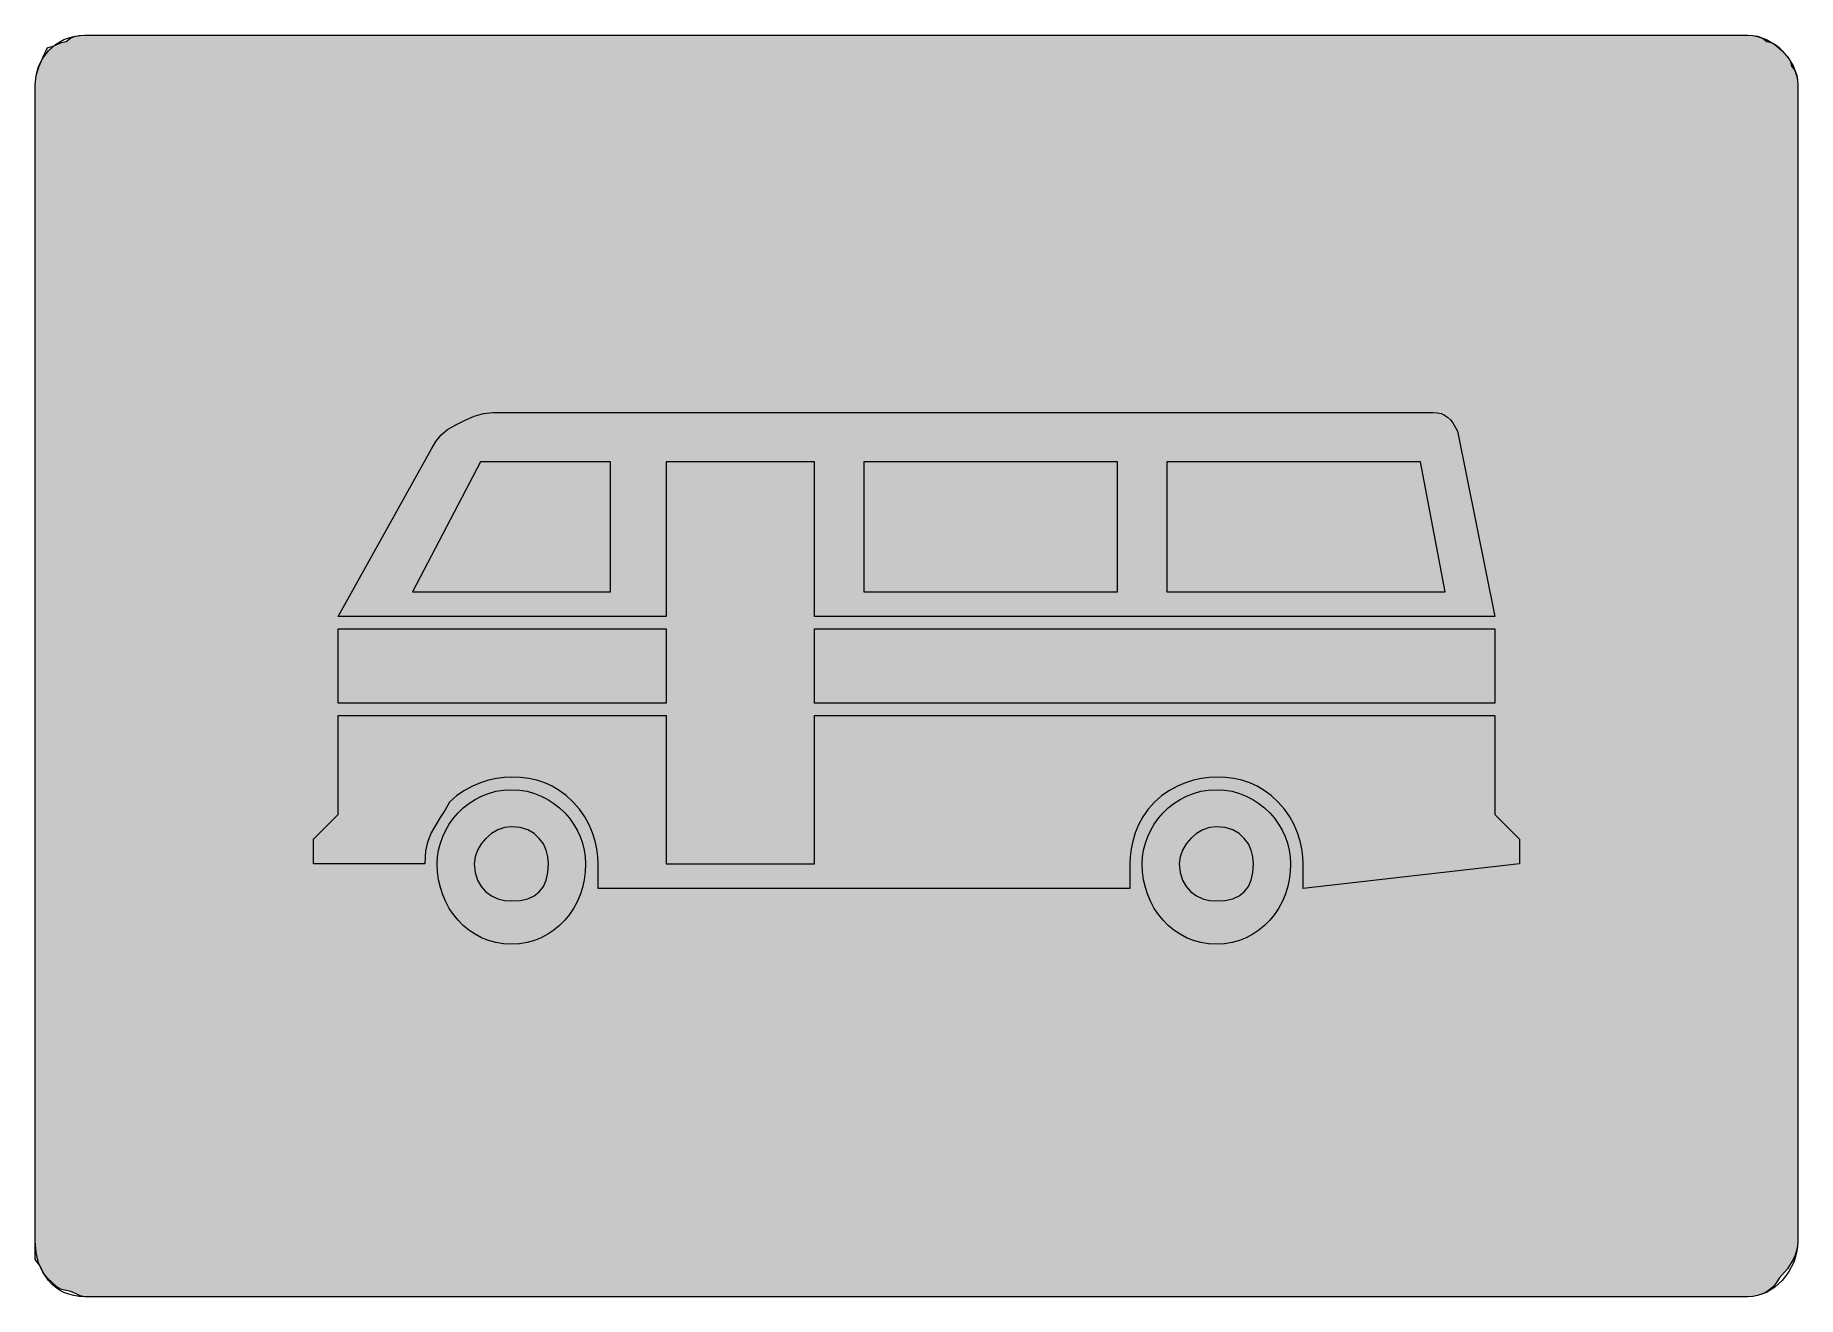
# Model space of a CAD drawing. Header units: metres. Extents: x 113 to 455, y 13 to 258.
import ezdxf

# ---------------------------------------------------------------- set-up
doc = ezdxf.new("R2010")
doc.units = ezdxf.units.M
for name, color, linetype, true_color in [('FILL_LIME_00FF00', 7, 'Continuous', 0x00ff00), ('FILL_WHITE_FFFFFF', 7, 'Continuous', 0xffffff), ('STROKE_LIME_00FF00', 7, 'Continuous', 0x00ff00)]:
    doc.layers.add(name, color=color, linetype=linetype, true_color=true_color)

msp = doc.modelspace()

# ---------------------------------------------------------------- hatches: boundary and pattern name
at = {"layer": 'FILL_LIME_00FF00', "true_color": 0x00ff00}
h = msp.add_hatch(color=7, dxfattribs=at)
h.dxf.hatch_style = 1
h.paths.add_polyline_path([(387.54, 184.14), (388.08, 183.63), (388.57, 183.01), (389.49, 181.44), (396.69, 145.44), (264.69, 145.44), (264.69, 175.44), (235.89, 175.44), (235.89, 145.44), (172.29, 145.44), (190.29, 177.84), (191.21, 179.43), (192.24, 180.69), (193.5, 181.72), (195.09, 182.64), (196.89, 183.52), (198.69, 184.29), (200.49, 184.83), (202.29, 185.04), (384.69, 185.04), (385.54, 184.98), (386.28, 184.81), (386.95, 184.53), (387.54, 184.14)])
h.paths.add_polyline_path([(382.29, 175.44), (333.09, 175.44), (333.09, 150.24), (387.09, 150.24), (382.29, 175.44)], flags=16)
h.paths.add_polyline_path([(323.49, 150.24), (323.49, 175.44), (274.29, 175.44), (274.29, 150.24), (323.49, 150.24)], flags=16)
h.paths.add_polyline_path([(199.89, 175.44), (186.69, 150.24), (225.09, 150.24), (225.09, 175.44), (199.89, 175.44)], flags=16)
h = msp.add_hatch(color=7, dxfattribs=at)
h.dxf.hatch_style = 1
h.paths.add_polyline_path([(235.89, 143.04), (235.89, 128.64), (172.29, 128.64), (172.29, 143.04), (235.89, 143.04)])
h = msp.add_hatch(color=7, dxfattribs=at)
h.dxf.hatch_style = 1
h.paths.add_polyline_path([(396.69, 143.04), (396.69, 128.64), (264.69, 128.64), (264.69, 143.04), (396.69, 143.04)])
h = msp.add_hatch(color=7, dxfattribs=at)
h.dxf.hatch_style = 1
h.paths.add_polyline_path([(401.49, 102.24), (401.49, 97.44), (359.49, 92.64), (359.49, 97.44), (359.43, 98.84), (359.25, 100.33), (358.92, 101.87), (358.44, 103.44), (357.79, 105.01), (356.96, 106.55), (355.93, 108.04), (354.69, 109.44), (353.34, 110.68), (351.97, 111.71), (350.58, 112.54), (349.14, 113.19), (347.65, 113.67), (346.08, 114), (344.44, 114.18), (342.69, 114.24), (341.29, 114.18), (339.8, 114), (338.26, 113.67), (336.69, 113.19), (335.12, 112.54), (333.58, 111.71), (332.09, 110.68), (330.69, 109.44), (329.45, 108.04), (328.42, 106.55), (327.59, 105.01), (326.94, 103.44), (326.46, 101.87), (326.13, 100.33), (325.95, 98.84), (325.89, 97.44), (325.89, 92.64), (222.69, 92.64), (222.69, 97.44), (222.63, 98.84), (222.45, 100.33), (222.12, 101.87), (221.64, 103.44), (220.99, 105.01), (220.16, 106.55), (219.13, 108.04), (217.89, 109.44), (216.54, 110.68), (215.17, 111.71), (213.78, 112.54), (212.34, 113.19), (210.85, 113.67), (209.28, 114), (207.64, 114.18), (205.89, 114.24), (204.49, 114.18), (203, 114), (201.46, 113.67), (199.89, 113.19), (198.32, 112.54), (196.78, 111.71), (195.29, 110.68), (193.89, 109.44), (192.99, 107.83), (192.09, 106.44), (191.19, 105.05), (190.29, 103.44), (189.6, 101.66), (189.24, 99.99), (189.09, 97.44), (167.49, 97.44), (167.49, 102.24), (172.29, 107.04), (172.29, 126.24), (235.89, 126.24), (235.89, 97.44), (264.69, 97.44), (264.69, 126.24), (396.69, 126.24), (396.69, 107.04), (401.49, 102.24)])
h = msp.add_hatch(color=7, dxfattribs=at)
h.dxf.hatch_style = 1
h.paths.add_polyline_path([(220.02, 94.36), (219.68, 92.88), (219.22, 91.46), (218.64, 90.1), (217.95, 88.81), (217.15, 87.61), (216.24, 86.49), (215.24, 85.47), (214.14, 84.56), (212.95, 83.77), (211.68, 83.1), (210.34, 82.56), (208.92, 82.17), (207.44, 81.92), (205.89, 81.84), (204.34, 81.92), (202.86, 82.17), (201.44, 82.56), (200.1, 83.1), (198.83, 83.77), (197.64, 84.56), (196.54, 85.47), (195.54, 86.49), (194.63, 87.61), (193.83, 88.81), (193.14, 90.1), (192.56, 91.46), (192.1, 92.88), (191.76, 94.36), (191.56, 95.88), (191.49, 97.44), (191.56, 98.79), (191.76, 100.13), (192.1, 101.44), (192.56, 102.73), (193.14, 103.97), (193.83, 105.16), (194.63, 106.29), (195.54, 107.34), (196.54, 108.31), (197.64, 109.18), (198.83, 109.95), (200.1, 110.6), (201.44, 111.13), (202.86, 111.52), (204.34, 111.76), (205.89, 111.84), (207.44, 111.76), (208.92, 111.52), (210.34, 111.13), (211.68, 110.6), (212.95, 109.95), (214.14, 109.18), (215.24, 108.31), (216.24, 107.34), (217.15, 106.29), (217.95, 105.16), (218.64, 103.97), (219.22, 102.73), (219.68, 101.44), (220.02, 100.13), (220.22, 98.79), (220.29, 97.44), (220.22, 95.88), (220.02, 94.36)])
h.paths.add_polyline_path([(212.64, 100.08), (212.08, 101.3), (211.29, 102.39), (210.28, 103.31), (209.04, 104.02), (207.58, 104.48), (205.89, 104.64), (204.55, 104.48), (203.25, 104.02), (202.03, 103.31), (200.94, 102.39), (200.02, 101.3), (199.31, 100.08), (198.85, 98.78), (198.69, 97.44), (198.85, 95.75), (199.31, 94.29), (200.02, 93.05), (200.94, 92.04), (202.03, 91.25), (203.25, 90.69), (204.55, 90.35), (205.89, 90.24), (207.58, 90.35), (209.04, 90.69), (210.28, 91.25), (211.29, 92.04), (212.08, 93.05), (212.64, 94.29), (212.98, 95.75), (213.09, 97.44), (212.98, 98.78), (212.64, 100.08)], flags=16)
h = msp.add_hatch(color=7, dxfattribs=at)
h.dxf.hatch_style = 1
h.paths.add_polyline_path([(356.82, 94.36), (356.48, 92.88), (356.02, 91.46), (355.44, 90.1), (354.75, 88.81), (353.95, 87.61), (353.04, 86.49), (352.04, 85.47), (350.94, 84.56), (349.75, 83.77), (348.48, 83.1), (347.14, 82.56), (345.72, 82.17), (344.24, 81.92), (342.69, 81.84), (341.14, 81.92), (339.66, 82.17), (338.24, 82.56), (336.9, 83.1), (335.63, 83.77), (334.44, 84.56), (333.34, 85.47), (332.34, 86.49), (331.43, 87.61), (330.63, 88.81), (329.94, 90.1), (329.36, 91.46), (328.9, 92.88), (328.56, 94.36), (328.36, 95.88), (328.29, 97.44), (328.36, 98.79), (328.56, 100.13), (328.9, 101.44), (329.36, 102.73), (329.94, 103.97), (330.63, 105.16), (331.43, 106.29), (332.34, 107.34), (333.34, 108.31), (334.44, 109.18), (335.63, 109.95), (336.9, 110.6), (338.24, 111.13), (339.66, 111.52), (341.14, 111.76), (342.69, 111.84), (344.24, 111.76), (345.72, 111.52), (347.14, 111.13), (348.48, 110.6), (349.75, 109.95), (350.94, 109.18), (352.04, 108.31), (353.04, 107.34), (353.95, 106.29), (354.75, 105.16), (355.44, 103.97), (356.02, 102.73), (356.48, 101.44), (356.82, 100.13), (357.02, 98.79), (357.09, 97.44), (357.02, 95.88), (356.82, 94.36)])
h.paths.add_polyline_path([(349.44, 100.08), (348.88, 101.3), (348.09, 102.39), (347.08, 103.31), (345.84, 104.02), (344.38, 104.48), (342.69, 104.64), (341.35, 104.48), (340.05, 104.02), (338.83, 103.31), (337.74, 102.39), (336.82, 101.3), (336.11, 100.08), (335.65, 98.78), (335.49, 97.44), (335.65, 95.75), (336.11, 94.29), (336.82, 93.05), (337.74, 92.04), (338.83, 91.25), (340.05, 90.69), (341.35, 90.35), (342.69, 90.24), (344.38, 90.35), (345.84, 90.69), (347.08, 91.25), (348.09, 92.04), (348.88, 93.05), (349.44, 94.29), (349.78, 95.75), (349.89, 97.44), (349.78, 98.78), (349.44, 100.08)], flags=16)
at = {"layer": 'FILL_WHITE_FFFFFF', "true_color": 0xffffff}
h = msp.add_hatch(color=7, dxfattribs=at)
h.dxf.hatch_style = 1
h.paths.add_polyline_path([(445.89, 258.24), (446.79, 258.22), (447.69, 258.09), (448.59, 257.73), (449.49, 257.04), (450.37, 256.85), (451.14, 256.44), (451.89, 255.84), (453.54, 254.04), (454.08, 253.14), (454.29, 252.24), (454.98, 251.34), (455.34, 250.44), (455.47, 249.54), (455.49, 248.64), (455.49, 24.24), (455.43, 23.34), (455.27, 22.44), (454.98, 21.54), (454.59, 20.64), (453.47, 18.84), (451.89, 17.04), (451.39, 16.2), (450.78, 15.46), (450.1, 14.85), (449.34, 14.34), (448.53, 13.95), (447.67, 13.66), (446.79, 13.5), (445.89, 13.44), (123.09, 13.44), (122.19, 13.63), (121.29, 14.04), (120.39, 14.45), (119.49, 14.64), (118.59, 14.85), (117.69, 15.39), (115.89, 17.04), (115.18, 17.94), (114.69, 18.84), (114.2, 19.74), (113.49, 20.64), (113.49, 24.24), (113.49, 248.64), (113.7, 250.44), (114.24, 252.24), (115.01, 254.04), (115.89, 255.84), (116.79, 256.03), (117.69, 256.44), (118.59, 256.85), (119.49, 257.04), (120.39, 257.73), (121.29, 258.09), (122.19, 258.22), (123.09, 258.24), (445.89, 258.24)])

# ---------------------------------------------------------------- linework, layer by layer
at = {"layer": 'FILL_LIME_00FF00', "lineweight": 0, "true_color": 0x00ff00}
for points in [[(387.54, 184.14), (388.08, 183.63), (388.57, 183.01), (389.49, 181.44), (396.69, 145.44), (264.69, 145.44), (264.69, 175.44), (235.89, 175.44), (235.89, 145.44), (172.29, 145.44), (190.29, 177.84), (191.21, 179.43), (192.24, 180.69), (193.5, 181.72), (195.09, 182.64), (196.89, 183.52), (198.69, 184.29), (200.49, 184.83), (202.29, 185.04), (384.69, 185.04), (385.54, 184.98), (386.28, 184.81), (386.95, 184.53)], [(199.89, 175.44), (186.69, 150.24), (225.09, 150.24), (225.09, 175.44)], [(323.49, 150.24), (323.49, 175.44), (274.29, 175.44), (274.29, 150.24)], [(382.29, 175.44), (333.09, 175.44), (333.09, 150.24), (387.09, 150.24)], [(235.89, 143.04), (235.89, 128.64), (172.29, 128.64), (172.29, 143.04)], [(396.69, 143.04), (396.69, 128.64), (264.69, 128.64), (264.69, 143.04)], [(401.49, 102.24), (401.49, 97.44), (359.49, 92.64), (359.49, 97.44), (359.43, 98.84), (359.25, 100.33), (358.92, 101.87), (358.44, 103.44), (357.79, 105.01), (356.96, 106.55), (355.93, 108.04), (354.69, 109.44), (353.34, 110.68), (351.97, 111.71), (350.58, 112.54), (349.14, 113.19), (347.65, 113.67), (346.08, 114), (344.44, 114.18), (342.69, 114.24), (341.29, 114.18), (339.8, 114), (338.26, 113.67), (336.69, 113.19), (335.12, 112.54), (333.58, 111.71), (332.09, 110.68), (330.69, 109.44), (329.45, 108.04), (328.42, 106.55), (327.59, 105.01), (326.94, 103.44), (326.46, 101.87), (326.13, 100.33), (325.95, 98.84), (325.89, 97.44), (325.89, 92.64), (222.69, 92.64), (222.69, 97.44), (222.63, 98.84), (222.45, 100.33), (222.12, 101.87), (221.64, 103.44), (220.99, 105.01), (220.16, 106.55), (219.13, 108.04), (217.89, 109.44), (216.54, 110.68), (215.17, 111.71), (213.78, 112.54), (212.34, 113.19), (210.85, 113.67), (209.28, 114), (207.64, 114.18), (205.89, 114.24), (204.49, 114.18), (203, 114), (201.46, 113.67), (199.89, 113.19), (198.32, 112.54), (196.78, 111.71), (195.29, 110.68), (193.89, 109.44), (192.99, 107.83), (192.09, 106.44), (191.19, 105.05), (190.29, 103.44), (189.6, 101.66), (189.24, 99.99), (189.09, 97.44), (167.49, 97.44), (167.49, 102.24), (172.29, 107.04), (172.29, 126.24), (235.89, 126.24), (235.89, 97.44), (264.69, 97.44), (264.69, 126.24), (396.69, 126.24), (396.69, 107.04)], [(220.02, 94.36), (219.68, 92.88), (219.22, 91.46), (218.64, 90.1), (217.95, 88.81), (217.15, 87.61), (216.24, 86.49), (215.24, 85.47), (214.14, 84.56), (212.95, 83.77), (211.68, 83.1), (210.34, 82.56), (208.92, 82.17), (207.44, 81.92), (205.89, 81.84), (204.34, 81.92), (202.86, 82.17), (201.44, 82.56), (200.1, 83.1), (198.83, 83.77), (197.64, 84.56), (196.54, 85.47), (195.54, 86.49), (194.63, 87.61), (193.83, 88.81), (193.14, 90.1), (192.56, 91.46), (192.1, 92.88), (191.76, 94.36), (191.56, 95.88), (191.49, 97.44), (191.56, 98.79), (191.76, 100.13), (192.1, 101.44), (192.56, 102.73), (193.14, 103.97), (193.83, 105.16), (194.63, 106.29), (195.54, 107.34), (196.54, 108.31), (197.64, 109.18), (198.83, 109.95), (200.1, 110.6), (201.44, 111.13), (202.86, 111.52), (204.34, 111.76), (205.89, 111.84), (207.44, 111.76), (208.92, 111.52), (210.34, 111.13), (211.68, 110.6), (212.95, 109.95), (214.14, 109.18), (215.24, 108.31), (216.24, 107.34), (217.15, 106.29), (217.95, 105.16), (218.64, 103.97), (219.22, 102.73), (219.68, 101.44), (220.02, 100.13), (220.22, 98.79), (220.29, 97.44), (220.22, 95.88)], [(356.82, 94.36), (356.48, 92.88), (356.02, 91.46), (355.44, 90.1), (354.75, 88.81), (353.95, 87.61), (353.04, 86.49), (352.04, 85.47), (350.94, 84.56), (349.75, 83.77), (348.48, 83.1), (347.14, 82.56), (345.72, 82.17), (344.24, 81.92), (342.69, 81.84), (341.14, 81.92), (339.66, 82.17), (338.24, 82.56), (336.9, 83.1), (335.63, 83.77), (334.44, 84.56), (333.34, 85.47), (332.34, 86.49), (331.43, 87.61), (330.63, 88.81), (329.94, 90.1), (329.36, 91.46), (328.9, 92.88), (328.56, 94.36), (328.36, 95.88), (328.29, 97.44), (328.36, 98.79), (328.56, 100.13), (328.9, 101.44), (329.36, 102.73), (329.94, 103.97), (330.63, 105.16), (331.43, 106.29), (332.34, 107.34), (333.34, 108.31), (334.44, 109.18), (335.63, 109.95), (336.9, 110.6), (338.24, 111.13), (339.66, 111.52), (341.14, 111.76), (342.69, 111.84), (344.24, 111.76), (345.72, 111.52), (347.14, 111.13), (348.48, 110.6), (349.75, 109.95), (350.94, 109.18), (352.04, 108.31), (353.04, 107.34), (353.95, 106.29), (354.75, 105.16), (355.44, 103.97), (356.02, 102.73), (356.48, 101.44), (356.82, 100.13), (357.02, 98.79), (357.09, 97.44), (357.02, 95.88)], [(212.64, 100.08), (212.08, 101.3), (211.29, 102.39), (210.28, 103.31), (209.04, 104.02), (207.58, 104.48), (205.89, 104.64), (204.55, 104.48), (203.25, 104.02), (202.03, 103.31), (200.94, 102.39), (200.02, 101.3), (199.31, 100.08), (198.85, 98.78), (198.69, 97.44), (198.85, 95.75), (199.31, 94.29), (200.02, 93.05), (200.94, 92.04), (202.03, 91.25), (203.25, 90.69), (204.55, 90.35), (205.89, 90.24), (207.58, 90.35), (209.04, 90.69), (210.28, 91.25), (211.29, 92.04), (212.08, 93.05), (212.64, 94.29), (212.98, 95.75), (213.09, 97.44), (212.98, 98.78)], [(349.44, 100.08), (348.88, 101.3), (348.09, 102.39), (347.08, 103.31), (345.84, 104.02), (344.38, 104.48), (342.69, 104.64), (341.35, 104.48), (340.05, 104.02), (338.83, 103.31), (337.74, 102.39), (336.82, 101.3), (336.11, 100.08), (335.65, 98.78), (335.49, 97.44), (335.65, 95.75), (336.11, 94.29), (336.82, 93.05), (337.74, 92.04), (338.83, 91.25), (340.05, 90.69), (341.35, 90.35), (342.69, 90.24), (344.38, 90.35), (345.84, 90.69), (347.08, 91.25), (348.09, 92.04), (348.88, 93.05), (349.44, 94.29), (349.78, 95.75), (349.89, 97.44), (349.78, 98.78)]]:
    msp.add_lwpolyline(points, close=True, dxfattribs=at)
at = {"layer": 'FILL_WHITE_FFFFFF', "lineweight": 0, "true_color": 0xffffff}
msp.add_lwpolyline([(445.89, 258.24), (446.79, 258.22), (447.69, 258.09), (448.59, 257.73), (449.49, 257.04), (450.37, 256.85), (451.14, 256.44), (451.89, 255.84), (453.54, 254.04), (454.08, 253.14), (454.29, 252.24), (454.98, 251.34), (455.34, 250.44), (455.47, 249.54), (455.49, 248.64), (455.49, 24.24), (455.43, 23.34), (455.27, 22.44), (454.98, 21.54), (454.59, 20.64), (453.47, 18.84), (451.89, 17.04), (451.39, 16.2), (450.78, 15.46), (450.1, 14.85), (449.34, 14.34), (448.53, 13.95), (447.67, 13.66), (446.79, 13.5), (445.89, 13.44), (123.09, 13.44), (122.19, 13.63), (121.29, 14.04), (120.39, 14.45), (119.49, 14.64), (118.59, 14.85), (117.69, 15.39), (115.89, 17.04), (115.18, 17.94), (114.69, 18.84), (114.2, 19.74), (113.49, 20.64), (113.49, 24.24), (113.49, 248.64), (113.7, 250.44), (114.24, 252.24), (115.01, 254.04), (115.89, 255.84), (116.79, 256.03), (117.69, 256.44), (118.59, 256.85), (119.49, 257.04), (120.39, 257.73), (121.29, 258.09), (122.19, 258.22), (123.09, 258.24)], close=True, dxfattribs=at)
at = {"layer": 'STROKE_LIME_00FF00', "lineweight": 0, "true_color": 0x00ff00}
msp.add_lwpolyline([(123.09, 258.24), (445.89, 258.24), (446.79, 258.18), (447.68, 258.02), (449.41, 257.41), (451.04, 256.47), (452.49, 255.24), (453.72, 253.79), (454.66, 252.16), (455.27, 250.43), (455.43, 249.54), (455.49, 248.64), (455.49, 24.24), (455.43, 23.13), (455.27, 22.05), (455.02, 21.02), (454.66, 20.02), (453.72, 18.19), (452.49, 16.59), (451.04, 15.28), (449.41, 14.28), (447.68, 13.66), (446.79, 13.5), (445.89, 13.44), (123.09, 13.44), (121.99, 13.5), (120.95, 13.66), (119.98, 13.92), (119.06, 14.28), (118.2, 14.74), (117.42, 15.28), (116.69, 15.89), (116.04, 16.59), (114.95, 18.19), (114.15, 20.02), (113.66, 22.05), (113.49, 24.24), (113.49, 248.64), (113.66, 250.43), (114.15, 252.16), (114.95, 253.79), (116.04, 255.24), (117.42, 256.47), (119.06, 257.41), (119.98, 257.77), (120.95, 258.02), (121.99, 258.18), (123.09, 258.24)], dxfattribs=at)

doc.saveas('drawing.dxf')
